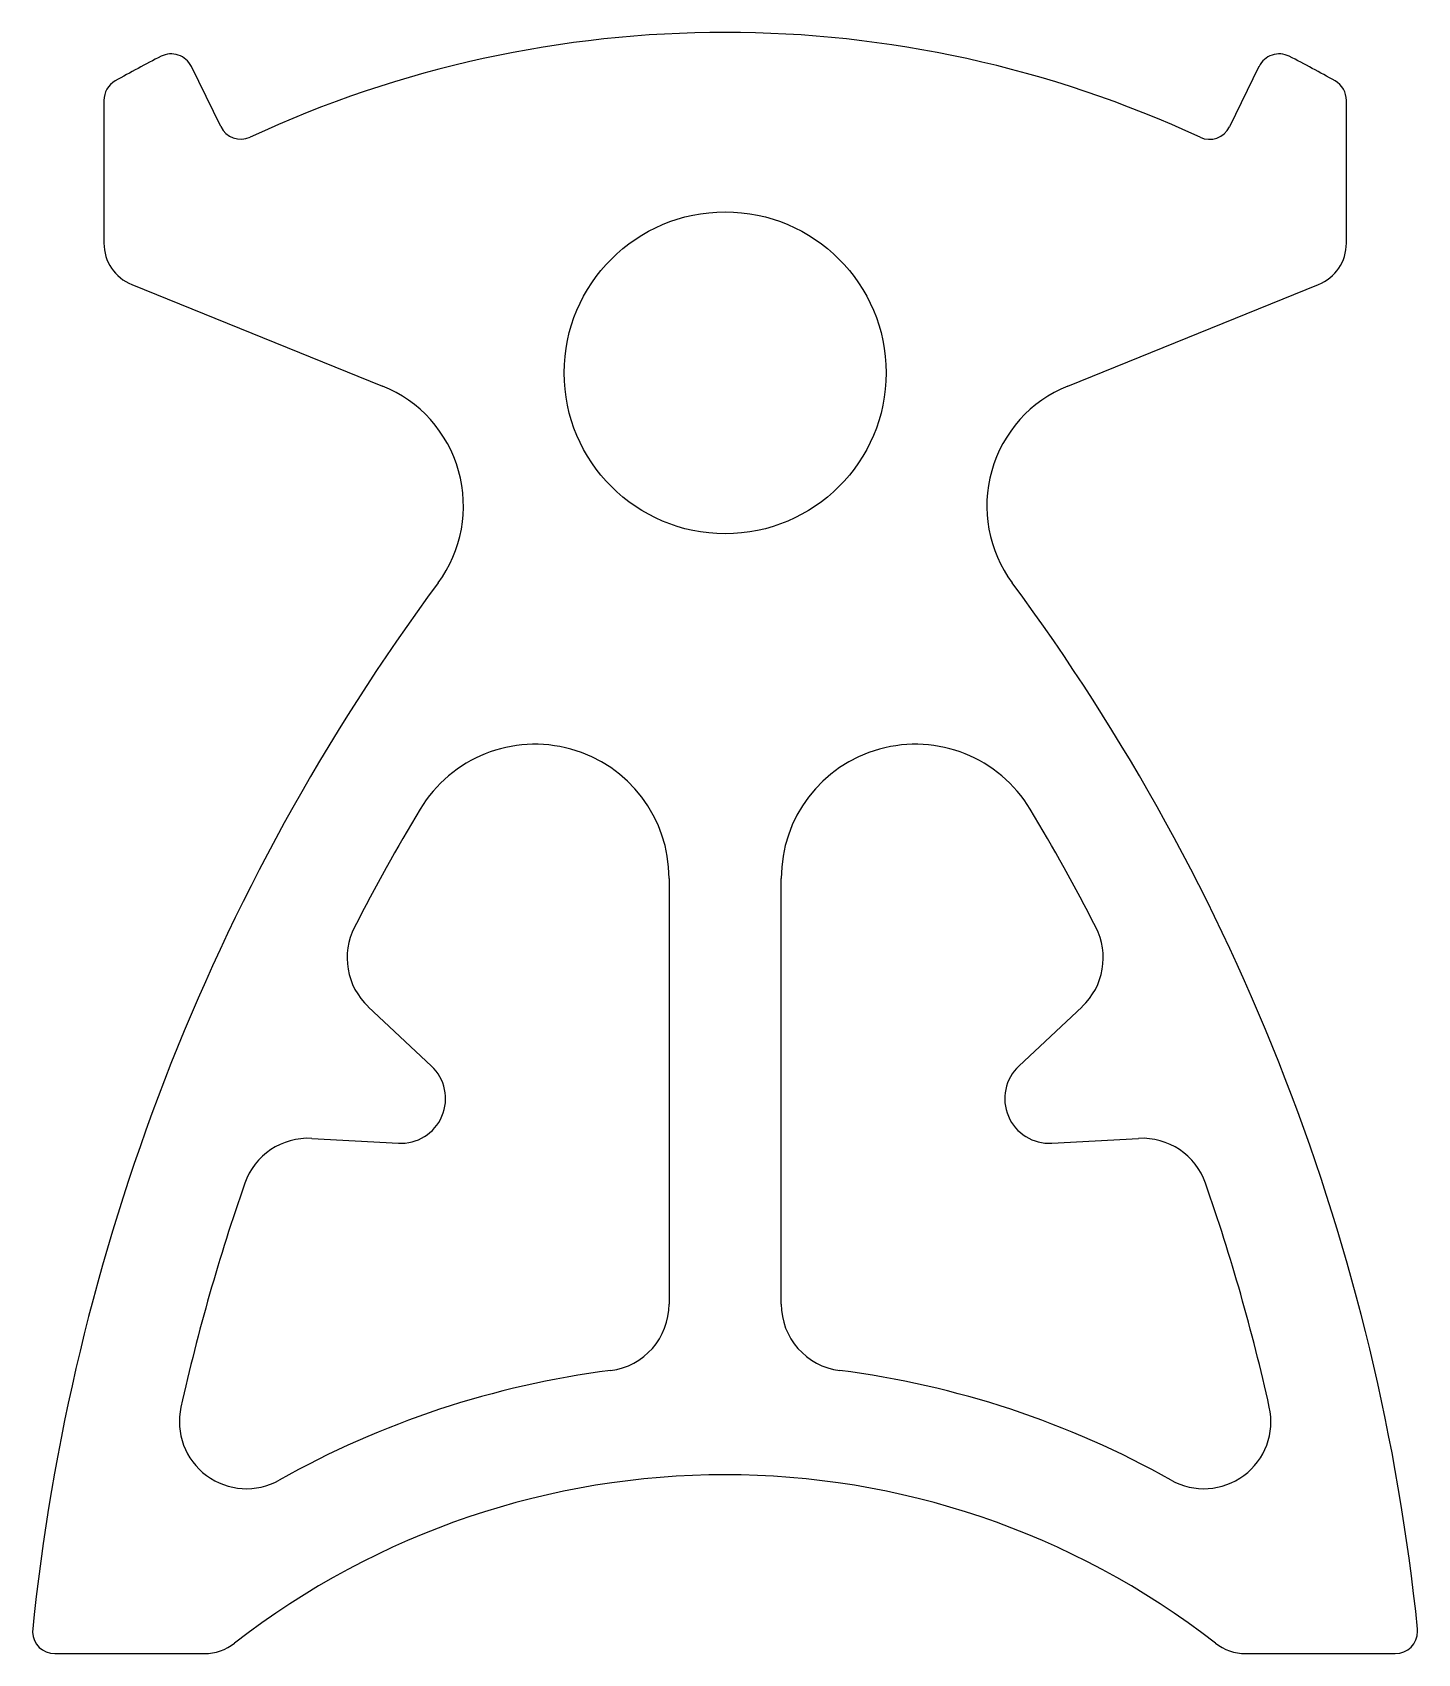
# Model space of a CAD drawing. Extents: x 1327.9 to 1389.9, y 1112.1 to 1184.7.
import ezdxf

# ---------------------------------------------------------------- set-up
doc = ezdxf.new("R2010")
doc.units = 0
doc.layers.get('0').update_dxf_attribs({"linetype": 'CONTINUOUS'})

msp = doc.modelspace()

# ---------------------------------------------------------------- linework, layer by layer
for p, q in [((1336.329, 1180.441), (1335.016, 1183.135)), ((1382.778, 1183.135), (1381.461, 1180.435)), ((1331.104, 1181.616), (1331.104, 1175.227)), ((1386.689, 1175.227), (1386.689, 1181.616)), ((1332.354, 1173.373), (1343.573, 1168.836)), ((1374.221, 1168.836), (1385.439, 1173.373)), ((1356.389, 1146.809), (1356.389, 1127.766)), ((1361.404, 1127.766), (1361.404, 1146.809)), ((1345.758, 1138.414), (1342.93, 1141.069)), ((1374.864, 1141.069), (1372.035, 1138.414)), ((1340.405, 1135.175), (1344.278, 1134.959)), ((1373.515, 1134.959), (1377.388, 1135.175)), ((1389.872, 1113.127), (1389.872, 1113.226)), ((1328.906, 1112.127), (1335.6, 1112.127)), ((1382.179, 1112.127), (1388.872, 1112.127))]:
    msp.add_line(p, q)
msp.add_circle((1358.897, 1169.427), 7.2)
for centre, radius, start, end in [((1358.889, 1134.156), 50.5, 65.11282, 114.87271), ((1334.117, 1182.697), 1, 25.99185, 117.04318), ((1383.677, 1182.697), 1, 62.95682, 154.00815), ((1358.897, 1134.154), 55.502, 117.04318, 119.44544), ((1358.897, 1134.154), 55.502, 60.55456, 62.95682), ((1332.104, 1181.616), 1, 119.44544, 180), ((1385.689, 1181.616), 1, 0, 60.55456), ((1337.228, 1180.879), 1, 205.99185, 294.87271), ((1380.562, 1180.874), 1, 245.11282, 334.00815), ((1333.104, 1175.227), 2, 180, 247.98121), ((1384.689, 1175.227), 2, 292.01879, 0), ((1341.403, 1163.472), 5.786, 323.50335, 67.98121), ((1376.39, 1163.472), 5.786, 112.01879, 216.49665), ((1422.421, 1103.529), 94.996, 143.50335, 174.22775), ((1295.372, 1103.529), 94.996, 5.85834, 36.49665), ((1350.389, 1146.809), 6, 0, 148.99929), ((1367.404, 1146.809), 6, 31.00071, 180), ((1422.403, 1103.538), 90.014, 148.99929, 152.84082), ((1295.39, 1103.538), 90.014, 27.15918, 31.00071), ((1344.983, 1143.257), 3, 152.84082, 226.81028), ((1372.81, 1143.257), 3, 313.18972, 27.15918), ((1344.389, 1136.956), 2, 266.81028, 46.81028), ((1373.404, 1136.956), 2, 133.18972, 273.18972), ((1340.238, 1132.18), 3, 86.81028, 160.78207), ((1377.555, 1132.18), 3, 19.21793, 93.18972), ((1422.403, 1103.538), 90.014, 160.78207, 167.41049), ((1295.39, 1103.538), 90.014, 12.58951, 19.21793), ((1353.389, 1127.766), 3, 277.24909, 0), ((1364.404, 1127.766), 3, 180, 262.75091), ((1358.904, 1084.415), 40.7, 97.24909, 119.35493), ((1358.89, 1084.415), 40.7, 60.64507, 82.75091), ((1337.481, 1122.504), 3, 167.41049, 299.35493), ((1380.312, 1122.504), 3, 240.64507, 12.58951), ((1358.889, 1084.427), 35.7, 52.08375, 127.91625), ((1328.906, 1113.127), 1, 182.49159, 270), ((1388.872, 1113.127), 1, 270, 0), ((1335.6, 1114.327), 2.2, 270, 307.91625), ((1382.179, 1114.327), 2.2, 232.08375, 270)]:
    msp.add_arc(centre, radius, start, end)

doc.saveas('drawing.dxf')
